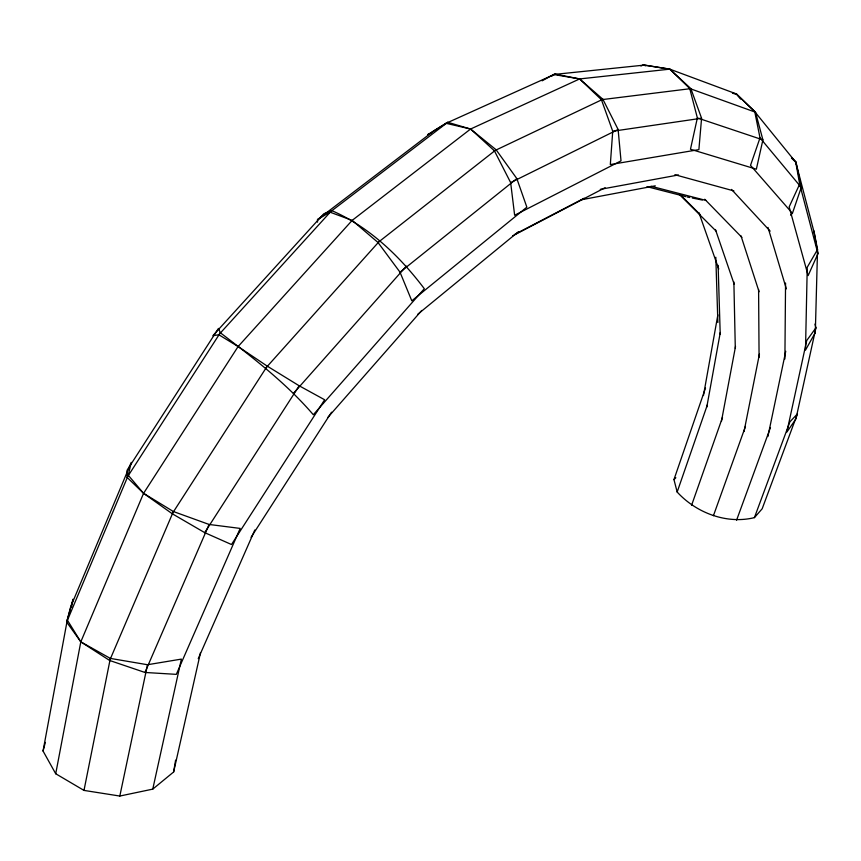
<?xml version="1.0" encoding="UTF-8"?>
<svg xmlns="http://www.w3.org/2000/svg" width="861" height="861" viewBox="0 0 861 861"><rect width="100%" height="100%" fill="white"/><g stroke="black" fill="none" stroke-linecap="round" stroke-linejoin="round"><path stroke-width="1.29" d="M784.898 358.994L785.555 283.021M817.541 249.529L807.241 267.244L805.498 350.104L815.313 332.594L817.541 249.529L813.914 230.845M431.253 133.024L427.605 134.682L446.052 123.306L555.108 74.078L579.636 78.932L601.419 99.704L612.731 131.238L610.32 164.569L698.884 149.631L701.575 118.237L690.856 88.618L669.804 69.149L644.437 65.081L553.645 74.498L542.118 80.816M71.549 607.134L73.024 599.202L67.298 620.028L43.05 751.029L55.717 773.748L83.991 790.409L119.819 796.048L152.763 789.128L173.631 771.983L175.59 760.177M703.459 395.522L717.87 314.846M706.784 407.124L720.28 332.486M721.432 421.32L735.52 346.456M55.717 773.748L80.805 641.854L143.572 493.331L238.11 346.542L352.16 220.384L470.58 129.032L579.636 78.932L669.804 69.149L736.381 93.914L755.527 112.231L762.9 139.88L756.356 169.197L690.468 149.244L697.367 117.925L689.726 88.511L669.804 69.149L643.275 64.952L640.928 66.017M744.033 431.555L759.445 354.011M83.991 790.409L110.337 658.407L80.805 641.854L66.674 622.083L70.71 606.768L131.238 462.4L128.278 475.261L66.674 622.083M119.819 796.048L147.489 664.735L181.38 659.106L152.763 789.128M767.894 436.559L785.749 351.266M815.937 327.826L795.919 418.952L786.846 432.093L806.714 340.558L815.937 327.826L814.969 324.059M173.631 771.983L200.505 652.649M43.05 751.029L45.353 742.386M790.559 215.132L792.421 213.334L801.257 187.418L796.081 162.535L754.742 111.672L736.381 93.914L732.442 93.214M754.742 111.672L760.015 137.868L750.512 165.377L792.421 213.334M754.419 517.633L789.892 421.858L797.437 413.872L762.168 508.786L754.419 517.633C726.609 524.467 696.162 512.844 677.166 492.029L673.959 479.588L705.503 388.02M677.166 492.029L707.419 404.702M691.577 505.321L722.508 417.381M713.425 515.717L745.465 426.421M736.564 520.238L770.466 427.508M173.384 511.531L209.094 524.457L240.187 528.417L176.311 674.357L144.971 672.463L109.67 660.484L173.384 511.531L143.572 493.331L127.127 477.424L127.041 470.332L218.468 328.407L220.33 332.744C253.166 357.896 286.261 383.199 313.318 414.744L424.322 288.726C399.902 256.374 369.261 226.852 331.679 210.579L323.801 213.786L212.85 335.715L218.802 334.735L331.679 210.579M144.971 672.463L209.094 524.457M198.245 658.654L254.834 529.978M795.65 161.631L814.032 231.975L817.95 253.726L808.135 275.574L789.16 206.877L799.665 184.114L795.65 161.631L791.851 158.047M127.127 477.424L220.33 332.744M172.211 513.726L267.233 366.129L299.197 385.793L324.64 399.762L231.501 544.529L204.703 532.636L172.211 513.726L143.572 493.331L128.278 475.261M204.703 532.636L299.197 385.793M251.068 537.307L331.539 412.204M327.933 417.316L421.75 310.466M293.45 393.38L406.381 266.124M265.672 368.174L379.733 240.865M673.959 479.588L675.853 477.747M417.66 314.362L518.473 231.674M516.837 178.604L526.857 207.167L411.806 300.833L400.021 272.205L516.837 178.604L496.087 149.749L470.58 129.032L447.731 122.294L433.804 130.926L317.505 219.598L317.515 222.149M317.505 219.598L329.967 212.15L352.16 220.384L378.011 242.49L496.087 149.749M329.967 212.15L447.731 122.294M551.75 76.112L555.108 74.078M514.975 234.246L584.178 198.213M512.672 235.828L605.122 187.676M618.112 129.473L621.018 160.856L514.641 215.25L510.648 182.607L618.112 129.473L602.872 99.263L579.636 78.932L553.645 74.498M446.052 123.306L470.58 129.032L494.408 150.804L602.872 99.263M580.626 199.913L655.286 185.825M600.278 189.355L678.511 174.955M612.731 131.238L701.575 118.237M601.419 99.704L690.856 88.618M732.571 93.3L736.381 93.914L740.6 99.08M110.337 658.407L147.489 664.735M687.25 197.008L689.758 197.513M692.276 198.019L702.328 200.043M646.966 186.665L685.948 196.674M650.938 186.224L705.977 200.419M674.852 174.718L733.895 190.927M697.367 117.925L762.9 139.88M689.726 88.511L755.527 112.231M643.275 64.952L645.782 65.867M218.802 334.735L238.11 346.542L267.233 366.129M109.67 660.484L80.805 641.854L67.298 620.028M791.463 158.047L796.081 162.535M680.954 195.382L699.982 214.389M679.469 194.532L715.986 230.985M704.718 199.235L741.902 237.399M731.506 189.42L770.164 231.146M760.015 137.868L801.257 187.418M378.011 242.49L400.021 272.205M494.408 150.804L510.648 182.607M698.917 212.656L718.741 269.052M715.426 229.489L734.132 284.065M741.009 235.871L759.079 291.771M768.001 227.422L786.351 288.876M799.665 184.114L817.95 253.726M814.85 330.118L815.313 332.594M718.117 265.317L720.226 334.455M715.803 257.245L717.87 322.509M733.873 281.934L735.305 348.382M758.595 289.468L759.079 357.293"/></g></svg>
